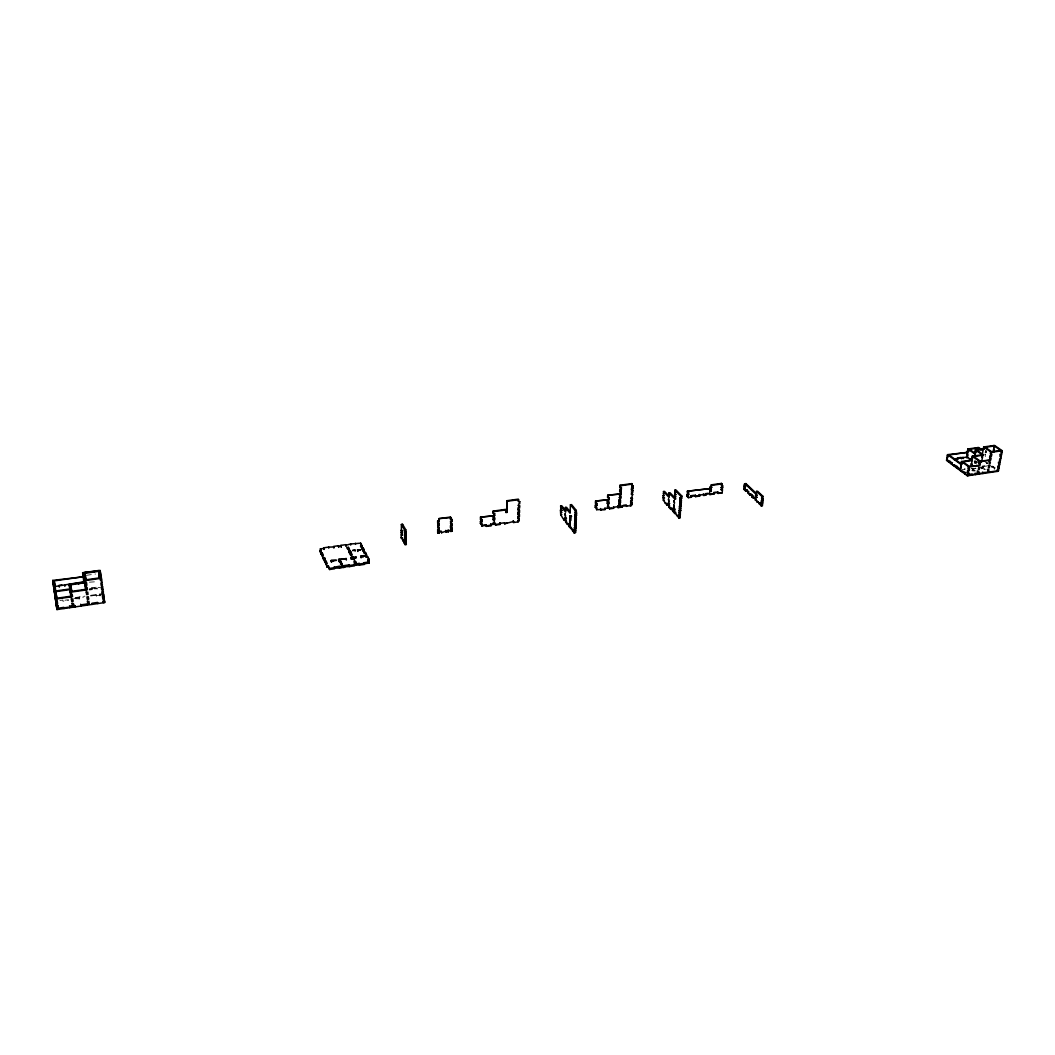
<?xml version="1.0" encoding="UTF-8"?>
<svg xmlns="http://www.w3.org/2000/svg" width="1055" height="1055" viewBox="0 0 1055 1055"><rect width="100%" height="100%" fill="white"/><g stroke="black" fill="none" stroke-linecap="round" stroke-linejoin="round"><path stroke-width="0.75" stroke-dasharray="5 3.75" d="M964.481 469.633L964.652 468.671L965.272 469.119L961.619 469.646M975.374 468.051L976.007 468.512L972.38 469.04L972.552 468.064M972.71 470.068L971.8 470.2L973.053 471.11L974.134 470.016L973.963 470.978L972.895 469.106L971.985 469.238L974.477 471.058M974.306 463.369L975.11 459.901M975.202 463.237L974.767 461.826L978.183 462.275M976.389 462.538L975.941 461.127L974.147 461.391M982.693 468.618L981.783 468.75L982.864 467.655L982.693 468.618L981.612 466.745L985.383 469.462M985.528 450.894L985.172 452.832L986.069 452.7L986.425 450.775M982.785 466.033L983.234 467.457L982.785 466.033L986.399 465.519L986.214 466.481M985.792 450.34L986.069 452.7M985.344 456.564L985.08 454.191M986.86 462.763L986.676 463.725L987.757 462.631M991.885 466.336L991.713 467.312L992.795 466.204L991.885 466.336L995.327 468.011L995.142 468.974L994.245 469.106L994.43 468.143M89.477 590.022L92.233 589.626L91.97 587.846L92.233 589.626M97.719 588.835L94.858 588.585L97.719 588.835L97.456 587.055L89.213 588.242M75.248 597.565L84.993 596.154M90.545 595.35L101.597 593.754M59.95 600.466L62.759 600.058L62.931 601.205L68.522 600.387L68.417 599.728L62.825 600.546L62.931 601.205M73.969 598.422L83.714 597.011M90.664 596.009L100.344 594.598M983.418 466.495L987.032 465.967M75.406 598.713L79.692 598.765L75.512 599.372M101.742 594.888L96.229 595.693L100.489 595.745M974.174 468.235L971.747 468.578L972.38 469.04M980.807 467.273L982.614 467.009M981.427 467.721L983.234 467.457M89.424 582.175L97.706 581.648M89.332 588.888L100.317 587.305M89.359 589.376L92.115 588.98M975.769 462.09L977.563 461.826M975.387 462.275L974.477 462.406L976.956 464.187M86.352 575.318L95.557 574.025M984.803 454.758L985.7 454.639M992.795 466.204L995.327 468.011M985.08 461.813L987.572 463.593M990.091 465.387L995.142 468.974M980.702 466.877L984.473 469.594M980.53 467.853L981.783 468.75M971.642 468.196L975.387 470.926M94.831 588.097L94.976 589.231M96.203 595.205L96.084 594.545L96.348 596.339M79.692 598.765L79.428 596.959L79.587 598.106"/><path stroke-width="1.5" d="M446.173 532.102L445.83 530.494L446.173 532.102L448.494 531.773L448.151 530.164L448.494 531.773M451.975 528.093L450.815 528.252L450.828 526.115L451.988 525.957L450.472 525.575L450.472 527.711L451.975 528.093L451.975 531.272L450.815 531.443L450.472 529.834M450.828 523.992L450.485 521.302L451.646 521.144L450.828 523.992L451.988 523.821L451.988 525.957M452.002 521.684L452.002 519.548L450.485 519.166L450.498 517.029L438.827 518.638L439.17 521.341L437.654 520.959L438.827 520.788M450.815 531.443L450.815 530.375L448.494 530.705M450.841 519.706L450.498 517.029M451.975 531.272L451.632 527.54M451.632 525.416L451.646 523.28L450.485 523.438M451.646 521.144L451.659 519.007L450.485 519.166M491.023 524.678L493.292 524.348L490.641 524.137L490.997 525.733L486.447 526.379L486.461 525.324L481.898 525.97L481.924 523.847L480.407 523.478L480.447 521.355L481.95 521.737L480.447 521.355M481.95 521.737L481.977 519.614L480.473 519.231L480.5 517.108L494.584 515.724L480.5 517.108M480.777 524.019L480.803 521.895M480.843 519.772L480.869 517.649M481.898 525.97L481.555 523.306L480.407 523.478M481.581 521.196L481.608 519.073L480.473 519.231M486.447 526.379L486.091 524.783L481.528 525.43M490.997 525.733L490.641 524.137M513.627 522.515L513.271 520.933L513.627 522.515L518.124 521.869L518.15 520.827L519.271 520.669L518.256 516.62L519.39 516.462L519.442 514.352L518.322 514.51L518.374 512.4L519.495 512.242L519.548 510.132L518.427 510.29L518.48 508.167L519.614 508.009L519.667 505.899L518.533 506.044L518.598 503.921L519.719 503.776L519.772 501.639L518.651 501.798L518.308 499.147L506.967 500.703L507.112 512.387L505.978 512.545L505.648 509.367L493.133 511.108L493.107 513.231L494.624 513.6L494.584 515.724M493.292 524.348L493.331 522.238L494.465 522.08L494.426 524.19L495.56 524.032L495.547 525.087L500.083 524.441L499.727 522.845L500.083 524.441M493.028 517.477L493.371 520.128L494.505 519.97L494.544 517.847L494.505 519.97M493.476 513.759L493.133 511.108M494.202 515.196L494.624 513.6M495.547 525.087L495.191 523.491M513.653 521.46L504.607 523.794L504.633 522.739L500.096 523.385M507.112 512.387L506.967 500.703M517.768 520.286L518.124 521.869M518.203 518.717L517.873 516.08M518.322 514.51L517.979 511.873L519.495 512.242M518.427 510.29L518.097 507.64M517.82 518.19L518.941 518.031L519.271 520.669M517.926 513.983L519.047 513.825L519.39 516.462M519.113 511.715L519.166 509.605L518.031 509.763M560.469 510.093L561.985 510.449L560.469 510.093L560.719 514.787L563.99 520.036L565.098 519.878M565.757 510.778L561.748 505.754L560.64 505.912L560.891 510.607M563.99 520.036L564.029 518.994L565.981 519.891M564.873 520.049L564.952 517.965L566.06 517.807M560.64 505.912L565.651 512.189L565.401 507.442L566.509 507.284L570.241 511.939M568.447 524.137L567.339 524.295L565.665 522.159L564.952 517.965M567.339 524.295L567.392 523.254L569.449 526.986L570.57 526.827M569.449 526.986L569.937 515.908L571.494 516.291L569.937 515.908M576.544 515.275L574.975 514.893L576.544 515.275L576.307 510.449L571.559 504.593L570.439 504.752L570.056 513.258L565.401 507.442M571.85 528.45L569.885 527.526L570.373 516.449M570.847 520.497L571.058 515.75M570.729 528.608L570.781 527.553L574.157 532.96L575.278 532.801L575.318 531.746L574.197 531.905L574.157 532.96M575.516 527.513L575.753 532.287L574.632 532.445L574.395 527.671L575.951 528.054L574.395 527.671M574.83 528.212L574.593 523.425L576.149 523.808L575.911 519.007L576.347 519.548L574.79 519.166L575.028 523.966M575.212 519.706L574.975 514.893M575.41 515.433L575.173 510.607L570.439 504.752M575.951 528.054L575.714 523.267L576.149 523.808M576.347 519.548L576.109 514.735M604.832 507.943L605.214 509.486L596.629 509.684L596.748 507.613L595.231 507.257L595.337 505.174L596.853 505.543L595.337 505.174M596.853 505.543L596.972 503.459L595.455 503.103L595.561 501.02L608.972 499.714L595.561 501.02M595.666 507.772L595.772 505.688M595.877 503.617L595.996 501.534M595.231 507.257L596.312 507.099L596.629 509.684M596.418 505.029L596.537 502.945L595.455 503.103M600.902 510.106L600.519 508.55M607.654 504.013L607.337 501.442L607.654 504.013L608.735 503.868L608.854 501.798L607.772 501.943M608.972 499.714L609.091 497.644L607.575 497.287L607.693 495.204L621.052 493.911L607.693 495.204M605.267 508.457L607.416 508.154L607.535 506.084L608.616 505.938L608.498 507.996L609.579 507.851L609.513 508.879L613.812 508.273L613.43 506.73M608.01 497.789L608.128 495.718M608.498 507.996L608.181 505.424M608.735 503.868L608.419 501.283M608.537 499.213L608.656 497.129L607.575 497.287M609.513 508.879L609.131 507.336L608.062 507.481M618.098 507.653L617.716 506.123L618.098 507.653L622.371 507.046L622.437 506.018L630.89 505.833L630.508 504.303L632.024 504.659L630.956 504.804M618.784 505.965L618.903 503.908L619.971 503.749L620.3 506.321L618.784 505.965L620.3 506.321M619.034 501.837L619.153 499.78L620.235 499.622L620.551 502.206L619.034 501.837L620.551 502.206M621.052 493.911L621.184 491.841L619.667 491.485L619.786 489.401L621.316 489.757L619.786 489.401M621.316 489.757L621.448 487.674L619.918 487.318L620.05 485.234L631.853 483.612L632.169 486.197L633.237 486.052L633.106 488.135L631.589 487.779L631.444 489.85L632.974 490.206L632.829 492.276L631.312 491.933M619.219 506.479L618.903 503.908M619.483 502.351L619.153 499.78M619.733 498.211L619.852 496.14L620.933 495.995L620.802 498.066L619.285 497.709L620.802 498.066M620.116 491.986L620.235 489.902M620.366 487.819L620.05 485.234M619.852 505.82L619.971 503.749M620.103 501.692L620.235 499.622M620.353 497.564L620.485 495.481L619.417 495.639M620.617 493.41L620.736 491.34L619.667 491.485M620.868 489.256L620.999 487.173L619.918 487.318M621.988 505.516L622.371 507.046M623.413 505.305L626.248 504.91L626.63 506.44M630.508 504.303L630.89 505.833M632.024 504.659L632.156 502.602L630.639 502.246L630.771 500.189M632.169 486.197L631.853 483.612M631.088 502.76L632.433 498.488L630.916 498.131L632.433 498.488M631.365 498.633L632.697 494.347L631.18 493.991M631.76 492.434L631.629 494.505L632.697 494.347M631.905 490.351L632.037 488.28M631.576 504.145L631.708 502.101L630.639 502.246M631.971 497.973L632.288 500.545M631.721 485.696L632.789 485.551L633.106 488.135M668.066 505.121L667.011 505.279L663.331 500.215L663.173 495.626L664.228 495.481M663.173 495.626L663.648 496.127L663.49 491.525L664.545 491.379L669.266 496.391M667.011 505.279L668.145 504.105M668.039 505.266L668.197 503.209L669.252 503.064L669.094 505.121L667.09 504.25M663.49 491.525L669.16 497.538L669.002 492.909L670.057 492.764L675.82 498.83L674.765 498.989L669.002 492.909M670.809 509.354L671.943 508.18L670.809 509.354L668.91 507.31L668.197 503.209M675.701 513.323L674.646 513.482L669.965 507.152L668.91 507.31M673.446 508.827L673.763 511.411L673.288 510.897L673.446 508.827L674.501 508.681L674.818 511.253L672.721 511.411M675.675 494.162L674.62 494.307L674.765 498.989M676.163 494.663L675.095 494.821L674.949 490.127L676.018 489.982L681.886 496.101L681.715 498.197L680.145 497.841L681.715 498.197M674.646 513.482L675.78 512.295M679.671 516.449L678.602 516.607L678.774 514.537L679.842 514.378L680.159 516.976L678.998 518.163L674.725 512.44M680.185 510.224L680.33 514.893L679.262 515.051L679.117 510.383L680.673 510.739L679.117 510.383M679.605 510.897L679.46 506.215L681.016 506.571L679.46 506.215M679.948 506.73L679.802 502.035L681.359 502.391L679.802 502.035M680.29 502.549L680.145 497.841M678.998 518.163L680.159 516.976M680.633 498.356L680.805 496.246L674.949 490.127M680.673 510.739L680.528 506.057M681.016 506.571L680.871 501.877M681.359 502.391L681.213 497.683M687.082 494.268L688.599 494.624L687.082 494.268L686.911 496.298L688.427 496.654L688.348 497.67L691.447 497.222L691.051 495.718L693.794 495.323M688.599 494.624L688.77 492.579L687.741 492.725L687.346 491.221L710.49 488.518L687.346 491.221M687.398 496.8L687.57 494.769M687.741 492.725L687.82 491.709M688.124 494.122L688.295 492.092L687.253 492.237M691.051 495.718L691.447 497.222M695.562 496.641L695.166 495.138L695.562 496.641L699.676 496.061L699.28 494.544L699.676 496.061M708.169 493.292L705.439 493.674L705.835 495.177L703.79 495.468L703.395 493.964M703.79 495.468L703.883 494.465L699.768 495.046M705.835 495.177L705.439 493.674M709.936 494.597L709.54 493.094L709.936 494.597L714.024 494.017L713.615 492.514L716.345 492.131M709.725 491.076L709.91 489.045L710.938 488.9L711.241 491.419L709.725 491.076L711.241 491.419M710.002 488.03L710.094 487.014L711.611 487.357L710.094 487.014M710.213 491.564L709.91 489.045M710.49 488.518L710.595 487.502M710.74 490.931L710.938 488.9M711.123 486.869L711.307 484.838L721.528 483.414L721.831 485.933L722.846 485.788L722.649 487.806L721.145 487.463L722.649 487.806M711.611 487.357L711.307 484.838M718.099 493.437L717.703 491.933L718.099 493.437L722.161 492.856L722.464 489.837L720.947 489.494L722.464 489.837M721.831 485.933L721.528 483.414M721.435 489.982L721.633 487.951M722.161 487.318L722.359 485.3L721.33 485.445M745.766 491.182L746.874 490.034L745.766 491.182L743.735 489.23L743.841 488.228L745.344 488.571L743.841 488.228M744.052 486.223L745.555 486.566L744.052 486.223L744.25 484.205L745.766 484.548L745.872 483.546L744.764 484.693L745.766 484.548M744.342 488.716L744.553 486.711M746.874 490.034L748.931 491.986L747.916 492.118L744.738 489.098L744.843 488.096M747.81 493.133L753.059 495.903L750.989 493.938L749.868 495.098L747.916 492.118M749.868 495.098L749.973 494.083M753.982 497.907L751.938 497.063L752.044 496.061M752.967 498.052L753.085 497.05L756.171 498.883M758.163 501.89L757.147 502.035L755.156 499.028M755.38 496.997L756.923 497.353L755.38 496.997L755.604 494.966L757.147 495.323L755.604 494.966M756.844 492.791L755.71 493.951L744.87 483.691M755.908 497.498L756.132 495.468M757.147 502.035L757.253 501.02L761.354 506.07L762.383 505.912L762.725 502.853L761.169 502.497L761.394 500.452L762.95 500.809L762.871 496.219L757.582 491.248L756.567 491.393L756.343 493.424L755.828 492.936M756.395 496.852L756.62 494.821M763.174 498.764L761.618 498.408L761.842 496.364L756.567 491.393M761.354 506.07L761.697 503.011M761.921 500.967L762.145 498.91M762.725 502.853L762.422 500.307L762.95 500.809M947.522 454.652L960.96 464.464L961.87 464.332L949.038 454.956L947.957 456.05L948.129 455.087L967.963 452.292L947.522 454.652L946.52 460.428L967.369 475.792L998.333 471.242L1002.25 450.749L994.562 445.434L983.682 446.951L981.783 457.211L982.416 457.659M952.428 462.894L949.104 461.246L948.933 462.209L950.014 461.114M951.518 463.026L951.359 463.989L954.696 465.651L953.786 465.783L953.957 464.82L957.307 466.481L958.375 468.354L957.452 468.486L957.624 467.51L961 469.198M954.353 459.848L954.524 458.885L968.002 456.973M956.397 466.613L956.226 467.576L957.136 467.457M961.553 458.82L961.118 457.422L957.518 457.936L957.953 459.334L957.347 458.885M960.09 469.33L959.918 470.306L963.307 471.994M960.96 464.464L961.474 461.536L972.433 459.967M962.397 472.126L962.569 471.15L965.971 472.851M967.356 451.857L967.87 448.982L978.618 447.478L982.02 449.865M966.934 458.055L967.527 450.894M965.048 472.983L964.877 473.959L965.787 473.814M969.374 459.822L970.455 458.727M967.369 475.792L968.965 466.983L961.474 461.536M968.292 475.66L968.82 472.732L967.277 472.403L967.633 470.451L969.176 470.767L969.532 468.816L967.989 468.486L968.345 466.521L979.066 465.519L979.792 461.602L972.235 456.195L971.523 460.099M966.499 456.657L972.143 460.547L971.088 466.389L971.998 466.257M983.761 448.731L975.361 449.918L974.649 453.795L975.559 453.663L968.767 448.85M975.005 451.857L975.268 454.23L967.87 448.982M975.163 473.154L975.611 474.579L974.991 474.117M977.444 474.315L977.352 470.926M977.906 472.746L978.354 474.183L978.895 471.255L977.985 471.387M981.559 462.275L982.864 455.219L975.361 449.918M982.469 472.086L982.917 473.51L982.284 473.049M988.008 469.923L987.638 471.875L988.548 471.73L988.917 469.792L987.375 469.462M988.746 466.02L988.377 467.972L989.287 467.84L989.656 465.888L988.1 465.572M989.471 462.116L989.102 464.068L990.012 463.936L990.381 461.985L988.838 461.655M983.682 446.951L991.318 452.292L989.841 460.151L979.159 461.141L978.789 463.105L980.346 463.435L979.976 465.387L968.965 466.983M993.454 451.289L994.087 451.738L993.19 451.857L994.285 446.001L985.225 447.267M996.975 469.95L997.423 471.374L996.79 470.926M997.713 466.073L997.977 468.46L998.887 468.328L998.241 467.879M998.452 462.169L998.729 464.569L999.626 464.437L998.993 463.989L999.256 466.389L998.346 466.521M999.942 454.349L1000.219 456.762L1001.129 456.63L1000.483 456.182M354.229 564.135L354.269 565.243L355.509 565.058L355.482 563.95L354.229 564.135L354.572 565.836L349.587 566.575L349.258 564.873L344.273 565.599L344.603 567.3L343.35 567.485L343.02 565.783L341.78 565.968L342.11 567.669L339.604 568.038L339.275 566.324L334.264 567.062L334.593 568.777L329.569 569.515L328.435 567.089L327.182 567.274L326.008 563.779L327.261 563.594L326.14 561.207L324.9 561.392L323.78 559.018L325.032 558.834L325.072 559.928L324.478 557.647L323.226 557.831L322.131 555.484L323.371 555.299L322.263 552.965L321.037 553.137L319.942 550.816L321.182 550.631L321.221 551.725M678.945 512.453L680.013 512.295M341.319 563.291L340.739 562.104L339.499 562.275L339.459 561.181L340.699 560.996L341.279 562.196L340.026 562.368L339.459 561.181M56.166 603.763L57.577 603.566L57.26 601.231L55.836 601.442M102.599 596.998L103.865 596.141L102.467 596.352L102.889 599.306L104.142 598.449M679.433 512.981L680.501 512.822M340.607 563.568L341.86 563.383L342.44 564.583L341.187 564.768L340.607 563.568L340.646 564.662L341.899 564.491L341.86 563.383M355.509 565.058L354.282 561.577L355.522 561.392L356.748 564.873L359.531 565.111L364.489 564.385L364.146 562.684L369.092 561.959L369.118 563.053L364.186 563.779L364.146 562.684M367.865 559.585L369.092 559.414L369.118 560.508L367.892 560.68L367.865 559.585L369.092 561.959M572.483 529.729L573.604 529.557M56.39 605.425L57.801 605.214M574.302 529.795L575.423 529.623M761.169 502.497L762.185 502.351M56.416 605.728L57.827 605.517M326.008 563.779L327.142 566.179L328.395 565.994L329.569 569.515M759.363 503.024L760.378 502.879M56.482 606.084L57.906 605.887L58.394 609.355M71.951 603.144L73.468 603.605L73.929 607.073L73.824 606.401M87.525 601.548L88.923 601.35L89.213 603.658L87.816 603.856L87.407 600.888M354.309 562.671L355.548 562.486L356.748 564.873M572.43 530.784L573.551 530.612M574.724 530.335L575.845 530.177M676.572 515.552L677.64 515.394M56.588 606.876L57.999 606.678M759.244 504.053L760.259 503.894M356.722 563.779L359.201 563.41L359.531 565.111M69.432 605.873L72.36 606.124M80.694 604.225L80.813 604.884L86.418 604.067L86.563 605.214M103.034 600.941L104.564 601.403M329.529 568.408L334.554 567.669M339.565 566.931L342.071 566.561M343.31 566.377L344.563 566.192M349.561 565.467L354.533 564.742M359.504 564.003L364.463 563.278M975.796 473.603L977.629 473.339M978.539 473.207L979.449 473.075L979.264 474.051L978.644 473.59L981.071 473.233M983.089 472.535L987.731 472.258M997.608 470.411L998.518 470.279L997.872 469.818M65.357 607.64L68.179 607.232M86.444 604.555L89.24 604.146M334.264 567.062L334.303 568.17L339.604 568.038M341.78 565.968L341.82 567.062L343.35 567.485M349.587 566.575L344.312 566.693L344.603 567.3M973.765 474.302L971.325 474.658L971.958 475.119L972.13 474.143L967.844 474.223M995.577 471.097L989.55 471.981M52.842 581.041L83.2 576.782L52.75 580.408L56.97 609.566L104.696 602.55L100.146 570.518L83.398 572.865L85.692 590.365M350.524 552.504L349.297 552.675L348.968 551L350.194 550.829L350.524 552.504L350.194 550.829M405.12 544.644L406.32 544.472L405.924 538.512L404.724 538.683L405.12 544.644L404.131 541.874L405.331 541.703L406.32 544.472M349.548 552.161L350.722 554.495L351.948 554.323L350.774 551.989L349.548 552.161L349.587 553.255L350.814 553.084L351.988 555.418M364.252 551.145L363.025 551.317L362.999 550.235L364.212 550.064L364.252 551.145L363.922 549.484L362.406 549.075L363.619 548.903L363.645 549.985L362.432 550.169L362.406 549.075M565.665 522.159L566.772 522.001M574.685 521.289L575.806 521.13M55.084 596.457L56.495 596.26M972.354 464.319L970.811 463.989M86.325 592.29L87.736 592.092L88.027 594.413L86.629 594.611L86.207 591.631M575.12 521.843L576.241 521.671M362.999 550.235L364.199 552.556L365.426 552.372L366.665 555.8L360.81 556.183L365.716 555.471L365.755 556.565L365.452 555.972M322.131 555.484L323.278 558.926L324.518 558.754M751.938 497.063L752.94 496.918M55.256 597.776L56.654 597.578M55.322 598.106L56.719 597.908M55.414 598.449L71.015 596.194L71.12 596.853L70.382 591.538L85.903 589.31L86.022 589.969L84.703 579.973L100.185 577.784M679.288 508.299L680.356 508.141M761.842 496.364L762.871 496.219M55.414 598.924L56.825 598.567L55.849 591.631L56.825 598.238M673.934 509.354L674.989 509.196M55.506 599.108L72.531 596.655L72.215 594.321L70.698 593.86M101.9 591.723L103.43 592.185L103.298 591.525M679.776 508.813L680.844 508.655M999.098 462.631L999.995 462.499L999.362 462.037M352.238 558.53L352.199 557.436L350.959 557.607L350.999 558.702L352.238 558.53L351.895 556.842L353.135 556.671L353.465 558.346L355.931 557.99L355.891 556.895L353.425 557.251M366.639 554.706L365.716 555.471M672.8 510.383L673.855 510.224M55.638 600.414L57.049 600.203M331.125 560.482L336.387 560.35L331.125 560.482L331.178 561.577L333.657 561.22M339.868 560.324L338.629 560.495L338.589 559.401L339.829 559.229L340.158 560.917L339.829 559.229M346.317 558.913L341.068 559.045L346.317 558.913L346.356 560.007M673.288 510.897L674.343 510.739M102.19 594.044L103.707 594.493L102.322 594.69L102.032 592.383M574.487 525.548L575.621 525.39M761.618 498.408L762.646 498.263M338.589 559.401L340.119 559.809M353.465 558.346L350.959 557.607M353.728 557.844L354.361 560.113L353.728 557.844L356.194 557.488L355.891 556.895M569.027 526.445L570.148 526.287M71.437 599.174L72.848 598.976L73.151 601.297L71.74 601.495L71.318 598.515M323.78 559.018L324.94 562.486L326.193 562.302L326.14 561.207M363.302 556.921L360.85 557.277L360.81 556.183M574.922 526.089L576.043 525.931M755.05 500.044L756.066 499.899M351.289 559.295L352.528 559.11L352.489 558.016L353.082 559.203L354.322 559.018M569.885 527.526L570.992 527.368M369.092 559.414L367.865 557.053L366.639 557.225L366.019 556.051L366.059 557.146M69.3 584.984L84.716 582.795L82.646 572.733L99.038 570.439L99.882 574.593M402.377 534.503L401.19 534.674L401.243 537.892L402.43 537.72M437.68 532.709L439.197 533.091L437.68 532.709L437.68 529.518L439.183 529.9L437.68 529.518M445.83 531.549L448.151 531.219M450.459 530.889L451.619 530.731M486.078 525.838L490.628 525.192M495.177 524.546L499.701 523.9M507.231 522.832L504.607 523.794M600.466 509.591L605.214 509.486M609.078 508.365L611.94 507.956M695.087 496.14L699.201 495.56M703.303 494.98L705.347 494.69M709.448 494.109L714.024 494.017M718.956 492.751L722.161 492.856M743.735 489.23L744.738 489.098M982.864 455.219L972.855 456.644L972.499 458.595L971.879 458.147M575.516 513.284L576.637 513.126M1001.868 452.714L1000.971 452.832L1001.34 450.867L993.652 445.566L993.915 447.953M401.243 537.892L402.746 538.274M438.84 532.538L438.84 531.483L441.175 531.153L441.518 532.762L446.173 531.034M55.308 588.479L53.924 588.677L54.082 589.824M405.054 539.25L406.241 539.079L405.858 534.186L404.658 534.358L404.724 538.683M679.974 499.938L681.042 499.78M347.227 547.545L348.44 547.36L349.614 549.668L348.387 549.853L347.227 547.545L347.266 548.626L348.48 548.455L349.64 550.763M360.612 545.633L361.825 545.461L361.852 546.543L360.639 546.714L360.612 545.633L361.799 547.927L363.012 547.756L363.619 548.903M69.617 587.305L71.028 587.094M680.462 500.452L681.53 500.294M1000.588 454.797L1001.498 454.665L1000.852 454.217M85.086 585.683L86.484 585.485M401.559 538.446L401.546 537.377L402.852 540.688L404.039 540.516M665.125 503.248L666.18 503.103M404.751 540.846L405.951 540.674M54.306 591.262L55.691 591.064M574.883 517.029L576.004 516.871M405.08 541.413L406.281 541.241M565.375 518.493L566.482 518.335M668.672 503.723L669.727 503.565M54.438 591.829L71.331 589.415M972.143 460.547L962.094 461.985L961.751 463.936L961.131 463.488L962.041 463.356M575.318 517.57L576.439 517.412M54.464 592.396L55.849 592.198M319.942 550.816L321.076 554.231L322.316 554.046L322.263 552.965M361.839 549.009L363.052 548.837L363.012 547.756M402.852 540.688L402.839 539.619L404.144 542.943L405.344 542.771L405.331 541.703M355.087 550.13L352.634 550.473L355.087 550.13L355.113 551.211M357.526 549.774L360.256 550.011L357.526 549.774L357.856 551.449L357.816 550.354M404.777 543.009L405.977 542.837M54.675 593.49L56.073 593.279M54.689 593.86L56.073 593.649M349.258 551.58L350.484 551.409M565.282 520.59L566.39 520.432M668.514 505.78L669.569 505.622M679.631 504.119L680.699 503.974M54.768 594.15L56.179 593.939M70.237 591.921L71.648 591.723L70.711 584.787L71.793 591.327M350.234 551.923L349.007 552.095L348.968 551M404.803 544.077L405.99 543.905M101.465 587.754L102.731 586.897L101.333 587.094L101.742 590.062L103.008 589.218M680.119 504.633L681.187 504.488M979.792 461.602L990.75 460.02L991.12 458.068L989.577 457.738L989.946 455.773L991.489 456.103L991.858 454.125L990.302 453.808L990.671 451.843L1000.694 450.432M1000.747 458.582L999.837 458.714L999.467 460.679L1000.377 460.547L999.731 460.099M99.038 573.036L100.436 572.839L100.146 570.518M405.806 529.847L402.548 524.282L401.362 524.441L404.606 530.006L405.806 529.847L406.188 534.753M674.778 492.223L675.846 492.078M84.426 575.45L82.936 575.015L84.308 574.817M401.137 530.362L402.641 530.757L401.137 530.362L401.52 535.228L402.707 535.056M439.183 525.627L437.667 525.245L439.183 525.627L439.17 523.478L437.654 523.095L437.654 520.959M493.41 518.005L494.544 517.847M560.97 508.523L562.078 508.365M619.601 500.281L620.67 500.136M968.147 451.342L969.044 451.21M976.877 450.234L984.381 449.179M99.17 573.669L100.568 573.472L101.293 579.775L100.726 576.98M401.164 532.524L402.351 532.353M404.606 530.006L404.632 532.182L405.832 532.01M437.667 525.245L439.183 529.9M492.988 519.588L494.136 519.429M565.309 509.552L566.429 509.394M607.218 503.512L608.3 503.354M668.844 494.98L669.899 494.821M948.26 455.483L947.364 455.615L947.957 456.05M401.48 533.078L402.667 532.907M437.667 527.381L439.183 527.764M710.397 489.533L711.426 489.388M404.632 532.182L406.162 532.577M975.624 452.292L976.521 452.173M993.546 449.905L994.456 449.786M663.028 497.67L664.07 497.525M947.931 457.408L947.021 457.54L947.298 459.914L946.691 459.466L947.601 459.334M575.173 510.607L576.307 510.449M53.33 584.47L54.715 584.272M560.798 512.69L561.906 512.545L561.484 512.018M619.351 504.422L620.419 504.264M663.49 498.171L664.545 498.026M968.345 455.048L966.842 454.745L967.184 452.819L967.791 453.254M674.936 496.905L675.991 496.747M101.715 578.232L84.822 580.619L83.398 572.865M680.805 496.246L681.886 496.101M991.318 452.292L1002.25 450.749M53.554 586.118L54.939 585.921M61.836 584.932L59.08 585.327L59.344 587.108M323.819 548.877L323.78 547.796L328.685 547.097L333.868 546.978L333.908 548.059L333.591 546.411L338.47 545.712L338.8 547.374M340.91 545.369L341.24 547.018L340.91 545.369L345.789 544.67L346.106 546.332M350.682 545.066L350.642 543.984L360.639 543.18L361.825 545.461M404.698 536.52L405.885 536.349M54.847 594.994L54.346 591.169L69.828 588.967L69.195 584.325L84.598 582.149M972.235 456.195L983.141 454.652L976.257 449.786M53.647 586.751L83.82 581.819M86.418 582.109L85.007 582.307L86.536 582.769L86.84 585.103L85.31 584.641M320.404 549.985L320.364 548.89L324.056 548.376L324.096 549.457M338.761 546.279L341.2 545.936M346.08 545.25L350.642 543.984M438.84 531.483L441.518 531.694L441.518 532.762M560.719 514.787L561.814 514.629M575.081 512.756L576.201 512.585M613.865 507.231L618.151 506.624M663.331 500.215L664.386 500.07M691.526 496.219L695.654 495.626M705.927 494.175L710.028 493.582M714.116 493.002L718.191 492.434M405.015 537.087L406.215 536.916M438.827 518.638L450.841 517.57M493.516 511.635L506.031 509.895M505.596 512.018L506.73 511.86M94.765 571.678L84.018 572.535M437.654 523.095L439.17 523.478M711.808 485.326L722.029 483.902M969.387 449.285L978.341 448.032L977.985 449.958L977.365 449.522M663.331 493.582L664.386 493.437M507.363 501.231L518.704 499.674M620.498 485.735L632.314 484.113M518.256 501.27L519.772 501.639M518.15 505.53L519.667 505.899M631.444 489.85L632.974 490.206M984.592 446.832L991.595 451.711M977.721 447.597L980.82 449.773M973.765 456.512L980.069 461.009M962.912 457.171L963.347 458.569L962.74 458.121M963.017 461.853L969.255 466.389M947.43 460.297L949.843 462.077M745.872 483.546L755.644 492.777M688.427 496.654L687.952 496.153L688.348 497.67M678.444 516.264L680.066 518.005M494.465 522.08L494.426 524.19M361.852 546.543L360.639 543.18M366.665 555.8L365.426 552.372M369.118 560.508L367.865 557.053M367.892 560.68L369.118 563.053M354.282 561.577L355.482 563.95M349.587 553.255L350.761 555.589L350.722 554.495M320.364 548.89L321.182 550.631M324.478 557.647L325.032 558.834M101.873 579.92L100.594 580.764L98.761 570.715M102.15 582.241L100.884 583.099L101.175 585.42L102.441 584.576M102.981 593.556L103.509 596.642L103.377 595.495M104.696 602.55L103.891 598.119M99.618 577.665L98.88 571.348L84.914 573.3L85.706 579.393M98.946 575.199L99.579 578.377M99.065 577.547L98.906 575.898M103.179 602.102L103.311 602.761L103.166 601.614M97.614 602.906L97.746 603.579L97.601 602.418L92.009 603.249L92.167 604.396L92.036 603.737M84.809 572.667L86.114 579.775M85.613 586.976L87.13 587.437L87.433 589.758L70.487 592.198L69.195 584.325M80.839 605.372L80.958 606.045L80.813 604.884M75.222 606.203L75.34 606.862L75.182 605.715L73.665 605.254M69.59 607.021L69.696 607.693L69.551 606.546M54.227 580.857L55.796 591.42M58.131 607.522L58.236 608.194L63.893 607.364L64.052 608.524M54.385 581.991L55.031 586.554M54.992 595.798L56.97 609.566M52.75 580.408L53.713 587.253M64.698 585.182L64.856 586.316M70.21 584.404L70.368 585.538M72.056 603.816L72.518 607.284M69.933 589.613L70.856 596.537M78.452 583.23L78.598 584.365M82.646 572.733L83.965 582.953M102.836 591.908L103.113 594.202M321.037 553.137L321.076 554.231M324.9 561.392L324.94 562.486M323.226 557.831L323.278 558.926M328.685 547.097L328.738 548.191M328.395 565.994L328.435 567.089M327.142 566.179L327.182 567.274M331.415 561.075L331.455 562.183M338.47 545.712L338.51 546.793M338.879 559.994L338.919 561.089M339.275 566.324L339.314 567.432M343.02 565.783L343.06 566.878M340.699 560.996L340.739 562.104M349.258 564.873L349.297 565.968M348.44 547.36L348.48 548.455M345.789 544.67L345.829 545.751M346.027 558.332L346.066 559.427M353.135 556.671L353.174 557.752M350.774 551.989L350.814 553.084M359.201 563.41L359.228 564.504M355.495 543.299L355.535 544.38M355.522 561.392L355.548 562.486M361.113 556.763L361.153 557.858M364.199 552.556L364.239 553.638M404.962 532.749L404.988 534.925M404.131 541.874L404.144 542.943M402.548 524.282L402.575 526.445M401.362 524.441L401.454 530.916M437.996 521.5L438.01 523.649M438.01 525.786L438.01 527.922M438.023 530.058L438.023 533.263M439.17 519.192L439.17 521.341M439.183 532.037L439.197 533.091M438.827 522.937L438.827 525.074M438.84 527.21L438.84 529.346M565.137 513.759L565.467 516.396L565.137 513.759M668.527 499.094L668.83 501.666L668.527 499.094M673.776 504.699L674.092 507.284L673.776 504.699M674.119 500.558L674.435 503.143L674.119 500.558M960.788 465.44L961.052 467.84L960.788 465.44M978.697 467.484L978.341 469.435L979.251 469.304L979.62 467.352L978.697 467.484M88.62 599.042L87.222 599.24L86.919 596.932L88.33 596.721L88.62 599.042"/></g></svg>
